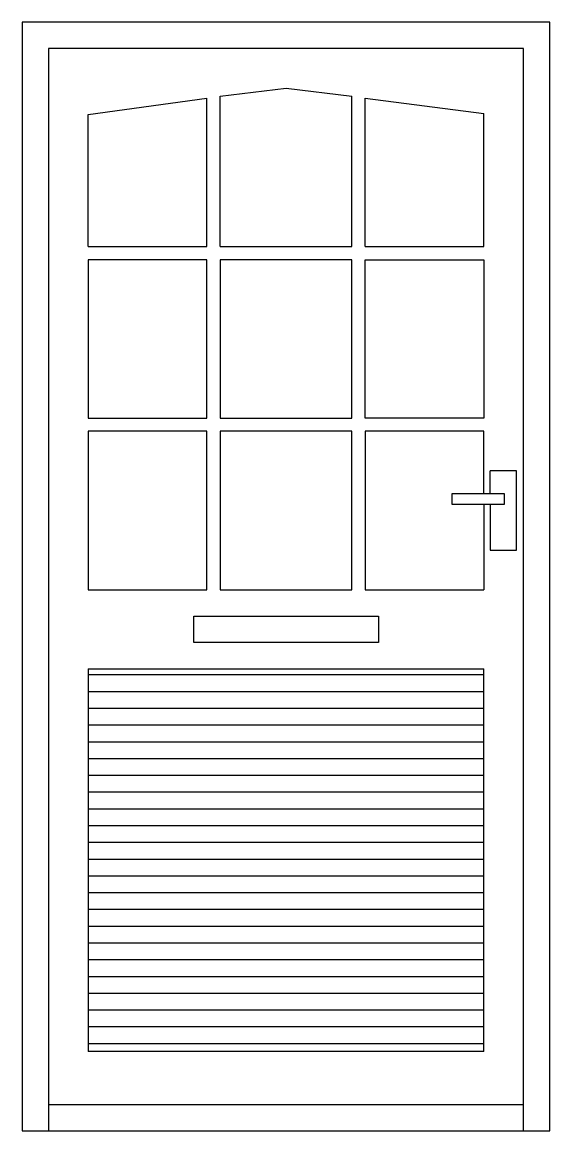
# Model space of a CAD drawing. Header units: millimetres. Extents: x -733.98 to -732.98, y 1783.63 to 1785.73.
import ezdxf

# ---------------------------------------------------------------- set-up
doc = ezdxf.new("R2010")
doc.units = ezdxf.units.MM
doc.header["$LTSCALE"] = 10
doc.layers.add('Portas', color=2, linetype='Continuous')

msp = doc.modelspace()

# ---------------------------------------------------------------- hatches: boundary and pattern name
at = {"layer": 'Portas'}
h = msp.add_hatch(dxfattribs=at)
h.set_pattern_fill('ANSI31', color=1, scale=0.01, angle=315, style=0)
h.set_pattern_definition([(0, (0, -7.444245), (1e-17, 0.03175), [])])
h.paths.add_polyline_path([(-733.1074, 1784.505), (-733.8573, 1784.505), (-733.8573, 1783.78), (-733.1074, 1783.78)])

# ---------------------------------------------------------------- linework, layer by layer
for p, q in [((-732.9823, 1785.7299), (-733.9823, 1785.7299)), ((-733.9823, 1785.7299), (-733.9823, 1783.63)), ((-732.9823, 1783.63), (-732.9823, 1785.7299)), ((-733.9823, 1783.63), (-732.9823, 1783.63))]:
    msp.add_line(p, q, dxfattribs=at)
at = {"layer": 'Portas', "color": 1}
for p, q in [((-733.9323, 1785.68), (-733.9323, 1783.63)), ((-733.0323, 1785.68), (-733.9323, 1785.68)), ((-733.0323, 1783.63), (-733.0323, 1785.68)), ((-733.6073, 1785.5896), (-733.4823, 1785.605)), ((-733.6073, 1785.305), (-733.6073, 1785.5896)), ((-733.4823, 1785.605), (-733.3573, 1785.5896)), ((-733.3573, 1785.305), (-733.3573, 1785.5896)), ((-733.8573, 1785.555), (-733.6323, 1785.5857)), ((-733.6323, 1785.305), (-733.6323, 1785.5857)), ((-733.3323, 1785.305), (-733.3323, 1785.5857)), ((-733.3323, 1785.5857), (-733.1073, 1785.5569)), ((-733.8573, 1785.305), (-733.8573, 1785.555)), ((-733.1073, 1785.305), (-733.1073, 1785.5569)), ((-733.8573, 1785.305), (-733.6323, 1785.305)), ((-733.6073, 1785.305), (-733.3573, 1785.305)), ((-733.3323, 1785.305), (-733.1073, 1785.305)), ((-733.8573, 1785.28), (-733.8573, 1784.98)), ((-733.6323, 1785.28), (-733.8573, 1785.28)), ((-733.6323, 1784.98), (-733.6323, 1785.28)), ((-733.3573, 1785.28), (-733.6073, 1785.28)), ((-733.6073, 1785.28), (-733.6073, 1784.98)), ((-733.3573, 1784.98), (-733.3573, 1785.28)), ((-733.3323, 1784.98), (-733.3323, 1785.28)), ((-733.3323, 1785.28), (-733.1073, 1785.28)), ((-733.1073, 1785.28), (-733.1073, 1784.98)), ((-733.8573, 1784.98), (-733.6323, 1784.98)), ((-733.6073, 1784.98), (-733.3573, 1784.98)), ((-733.1073, 1784.98), (-733.3323, 1784.98)), ((-733.8573, 1784.955), (-733.8573, 1784.655)), ((-733.6323, 1784.955), (-733.8573, 1784.955)), ((-733.6323, 1784.655), (-733.6323, 1784.955)), ((-733.3573, 1784.955), (-733.6073, 1784.955)), ((-733.6073, 1784.955), (-733.6073, 1784.655)), ((-733.3573, 1784.655), (-733.3573, 1784.955)), ((-733.3323, 1784.955), (-733.3323, 1784.655)), ((-733.1073, 1784.955), (-733.3323, 1784.955)), ((-733.1073, 1784.8367), (-733.1073, 1784.955)), ((-733.0953, 1784.8367), (-733.0953, 1784.88)), ((-733.0453, 1784.88), (-733.0953, 1784.88)), ((-733.0453, 1784.73), (-733.0453, 1784.88)), ((-733.0683, 1784.8367), (-733.1683, 1784.8367)), ((-733.1683, 1784.8367), (-733.1683, 1784.8167)), ((-733.0683, 1784.8167), (-733.0683, 1784.8367)), ((-733.1683, 1784.8167), (-733.0683, 1784.8167)), ((-733.1073, 1784.8167), (-733.1073, 1784.655)), ((-733.1073, 1784.8167), (-733.1073, 1784.655)), ((-733.0953, 1784.8167), (-733.0953, 1784.73)), ((-733.0953, 1784.73), (-733.0453, 1784.73)), ((-733.8573, 1784.655), (-733.6323, 1784.655)), ((-733.6073, 1784.655), (-733.3573, 1784.655)), ((-733.3323, 1784.655), (-733.1073, 1784.655)), ((-733.6573, 1784.605), (-733.3073, 1784.605)), ((-733.6573, 1784.555), (-733.6573, 1784.605)), ((-733.3073, 1784.605), (-733.3073, 1784.555)), ((-733.3073, 1784.555), (-733.6573, 1784.555)), ((-733.8573, 1784.505), (-733.1074, 1784.505)), ((-733.8573, 1784.505), (-733.8573, 1783.78)), ((-733.1074, 1783.78), (-733.1074, 1784.505)), ((-733.1074, 1783.78), (-733.8573, 1783.78)), ((-733.9323, 1783.68), (-733.0323, 1783.68))]:
    msp.add_line(p, q, dxfattribs=at)

doc.saveas('drawing.dxf')
